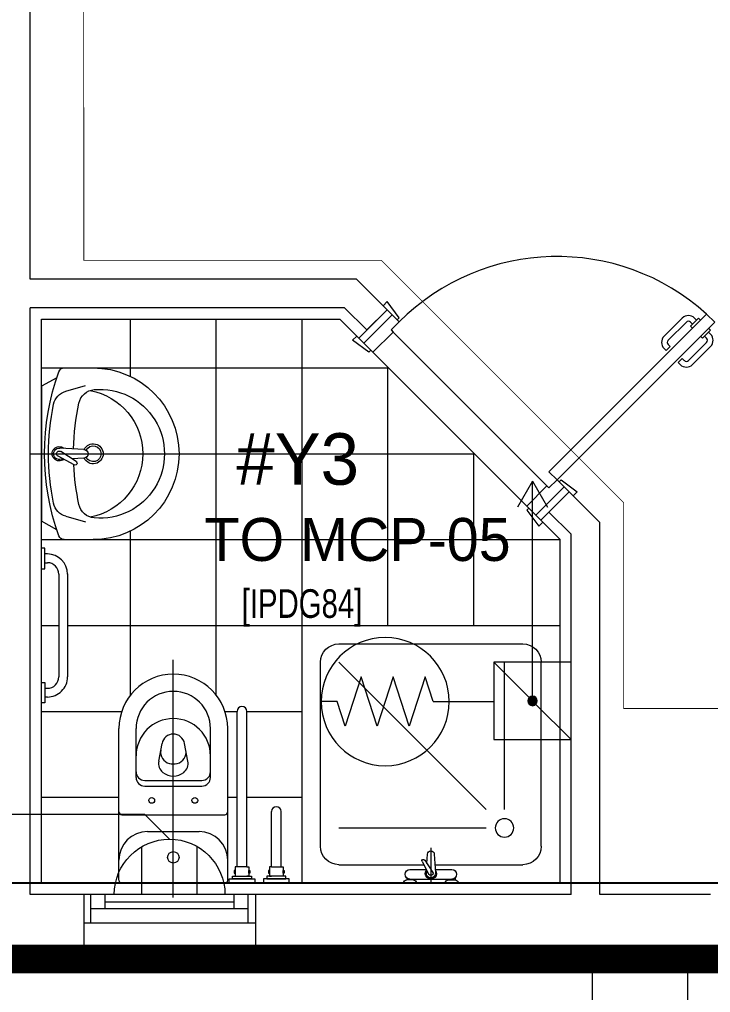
# Model space of a CAD drawing. Header units: metres. Extents: x 75097 to 220695, y -1557923 to -1361206.
# Drawn here: x 153414 to 155828, y -1441220 to -1437820 of the extents above; entities that cross this region are included whole.
import ezdxf

# ---------------------------------------------------------------- set-up
doc = ezdxf.new("R2010")
doc.units = ezdxf.units.M
doc.linetypes.add('DASHED2', pattern=[0.375, 0.25, -0.125])
doc.layers.get('0').update_dxf_attribs({"lineweight": 0})
for name, color, linetype, lineweight in [('A-100 - Copy$0$72_EGR_BASE_TEXT', 8, 'Continuous', 0), ('A-100 - Copy$0$Aluminum', 8, 'Continuous', 0), ('A-100 - Copy$0$car', 8, 'Continuous', 0), ('A-100 - Copy$0$Proj', 8, 'Continuous', 0), ('A-100 - Copy$0$SANIT', 8, 'Continuous', 0), ('A-100 - Copy$0$Tiles', 8, 'Continuous', 0), ('A-100 - Copy$0$Walls', 8, 'Continuous', 0), ('A-100 - Copy$0$Wooden Joinery', 8, 'Continuous', 0)]:
    doc.layers.add(name, color=color, linetype=linetype, lineweight=lineweight)
for name, color, linetype in [('A-100 - Copy$0$axes', 8, 'Continuous'), ('AMA-SO-POWER', 85, 'Continuous'), ('PD-VENT', 8, 'Continuous')]:
    doc.layers.add(name, color=color, linetype=linetype)
doc.layers.add('E-POWR', color=7, linetype='Continuous', lineweight=9, true_color=0x4e7e3e)
doc.layers.add('EXF', color=7, linetype='Continuous', lineweight=0, true_color=0x4e7e3e)
doc.styles.add('A-100 - Copy$0$X3G_ENTITY_2587EA', font='swisscl.ttf', dxfattribs={"height": 200})
doc.styles.add('Optima_5', font='', dxfattribs={"height": 3.001645})
doc.styles.get("Standard").update_dxf_attribs({"font": 'GOTHIC.TTF'})
doc.styles.get('Optima_5').set_extended_font_data('Optima')

# ---------------------------------------------------------------- blocks, each defined once
blk = doc.blocks.new('GI-041_dwg__U120-3902841-GI-041')
at = {"layer": 'E-POWR', "flags": 128}
blk.add_lwpolyline([(0.2354, 0.1613), (0.2354, 0.0786), (0.1145, 0.0786)], dxfattribs=at)
blk.add_lwpolyline([(-0.1145, 0), (0.1145, 0), (0.1145, 0.1572), (-0.1145, 0.1572)], close=True, dxfattribs=at)
blk = doc.blocks.new('WALL OUTLET')
at = {"layer": 'E-POWR', "extrusion": (9.94399e-05, 4.90741e-07, 1)}
blk.add_line((-193.4, 0, 0), (193.4, 0, 0), dxfattribs=at)
blk.add_line((-193.4, 0, 0), (193.4, 0, 0), dxfattribs=at)
at = {"layer": 'E-POWR', "extrusion": (9.94399e-05, 4.90741e-07, 1), "elevation": 0}
for points in [[(-96.7, 0), (-96.7, 167.5)], [(96.7, 0), (96.7, 167.5)]]:
    blk.add_lwpolyline(points, dxfattribs=at)
at = {"layer": 'E-POWR', "extrusion": (9.94399e-05, 4.90741e-07, 1)}
blk.add_arc((0, 0, 0), 193.4, 359.9963, 179.9963, dxfattribs=at)
blk = doc.blocks.new('E-WATER HEATER SKT')
at = {"layer": 'E-POWR'}
h = blk.add_hatch(color=256, dxfattribs=at)
h.dxf.hatch_style = 1
h.paths.add_polyline_path([(-0.4153, 0.0019, 1), (-0.4426, 0.0019, 1)])
for p, q in [((-0.5415, -0.1106), (-0.5415, 0.1144)), ((-0.5415, 0.1144), (-0.3165, 0.1144))]:
    blk.add_line(p, q, dxfattribs=at)
blk.add_lwpolyline([(-0.5415, 0.1144), (-0.3165, 0.1144), (-0.3165, -0.1106), (-0.5415, -0.1106)], close=True, dxfattribs=at)
for points in [[(-0.4208, 0.01), (-0.3165, 0.1144)], [(-0.1398, 0), (-0.1165, 0.0717), (-0.0932, 0)], [(-0.1398, 0), (-0.1165, 0.0717), (-0.0699, -0.0717), (-0.0233, 0.0717), (0.0233, -0.0717), (0.0699, 0.0717), (0.1165, -0.0717), (0.1398, 0), (0.1865, 0)], [(-0.0466, 0), (-0.0233, 0.0717), (0, 0)], [(0.0466, 0), (0.0699, 0.0717), (0.0932, 0)], [(-0.1398, 0), (-0.3165, 0)], [(-0.0932, 0), (-0.0699, -0.0717), (-0.0466, 0)], [(0, 0), (0.0233, -0.0717), (0.0466, 0)], [(0.0932, 0), (0.1165, -0.0717), (0.1398, 0)], [(-0.5415, -0.1106), (-0.4371, -0.0063)]]:
    blk.add_lwpolyline(points, dxfattribs=at)
for centre, radius in [((0, 0), 0.1865), ((-0.429, 0.0019), 0.0137)]:
    blk.add_circle(centre, radius, dxfattribs=at)
blk = doc.blocks.new('arrow')
at = {"layer": 'E-POWR'}
for points in [[(140757.7, -1398284.6), (140667.3, -1398232.4)], [(139990, -1398284.6), (140757.7, -1398284.6), (140757.7, -1398284.6)], [(140757.7, -1398284.6), (140667.3, -1398336.8)]]:
    blk.add_lwpolyline(points, dxfattribs=at)
blk = doc.blocks.new('A-100 - Copy$0$lav-manta 60')
at = {"layer": 'A-100 - Copy$0$SANIT'}
for p, q in [((0, 0.04), (0, -0.56)), ((-0.2658, -0.0529), (-0.2358, 0)), ((-0.2358, 0), (0.2358, 0)), ((0.2658, -0.0529), (0.2358, 0)), ((-0.015, -0.1473), (-0.0199, -0.064)), ((0.0274, -0.121), (-0.0078, -0.0673)), ((0.0389, -0.1142), (0.0087, -0.0575)), ((0.0191, -0.077), (0.0199, -0.064)), ((-0.3, -0.0789), (-0.3, -0.18)), ((-0.2185, -0.0841), (-0.2383, -0.1537)), ((0.2185, -0.0841), (0.2383, -0.1537)), ((0.3, -0.0789), (0.3, -0.18)), ((0.015, -0.1473), (0.0174, -0.1057))]:
    blk.add_line(p, q, dxfattribs=at)
for centre, radius, start, end in [((0, -0.8557), 0.8457, 70.1771, 109.8229), ((0, -0.8696), 0.8457, 78.1914, 101.8086), ((-0.28, -0.0789), 0.02, 109.8229, 180), ((-0.1608, -0.1006), 0.06, 101.8086, 164.0794), ((0, -0.0617), 0.025, 320.7474, 220.368), ((0, -0.0617), 0.02, 353.2671, 186.682), ((0, -0.0617), 0.00966, 25.4127, 215.9577), ((0.1608, -0.1006), 0.06, 15.9206, 78.1914), ((0.28, -0.0789), 0.02, 0, 70.1771), ((-0.1645, -0.189), 0.06, 102.0883, 174.8142), ((0, -0.9572), 0.8457, 91.1572, 102.0883), ((0, -0.9572), 0.8457, 88.5486, 88.844), ((0.0332, -0.1176), 0.00666, 210.6852, 30.6852), ((0, -0.9572), 0.8457, 77.9117, 87.4274), ((0.1645, -0.189), 0.06, 5.1858, 77.9117), ((0, -0.1282), 0.2252, 190.6097, 349.3903), ((0, -0.18), 0.035, 115.3106, 64.6894), ((0, -0.18), 0.0275, 117.1496, 62.8504), ((0, -0.1473), 0.015, 180, 0), ((0, -0.18), 0.3, 180, 0), ((0, -0.2039), 0.2252, 174.8142, 5.1858)]:
    blk.add_arc(centre, radius, start, end, dxfattribs=at)
blk = doc.blocks.new('A-100 - Copy$0$WC manta')
at = {"layer": 'A-100 - Copy$0$SANIT'}
for p, q in [((-0.13, 0.18), (-0.13, -0.18)), ((-0.12, 0.19), (0.41, 0.19)), ((0.109, 0.18), (0.109, -0.18)), ((0.239, 0.13), (0.41, 0.13)), ((0.05, 0.09), (0.05, -0.09)), ((0.209, 0.1), (0.209, -0.1)), ((0.229, 0.1), (0.229, -0.1)), ((0.2955, 0.051), (0.3581, 0.0393)), ((-0.18, 0), (0.65, 0)), ((0.2955, -0.051), (0.3581, -0.0393)), ((0.239, -0.13), (0.41, -0.13)), ((-0.12, -0.19), (0.41, -0.19))]:
    blk.add_line(p, q, dxfattribs=at)
for centre, radius in [((0.159, 0.0752), 0.01), ((-0.04, 0), 0.02), ((0.159, -0.0753), 0.01)]:
    blk.add_circle(centre, radius, dxfattribs=at)
for centre, radius, start, end in [((-0.12, 0.18), 0.01, 90, 180), ((-0.05, 0.09), 0.1, 0, 90), ((0.119, 0.18), 0.01, 90, 180), ((0.41, 0), 0.19, 270, 90), ((0.239, 0.1), 0.03, 90, 180), ((0.259, 0.1), 0.03, 90, 180), ((0.3147, 0), 0.13, 270, 90), ((0.41, 0), 0.13, 270, 90), ((0.3029, 0), 0.0588, 141.525, 218.475), ((0.2882, 0.0117), 0.04, 79.4289, 141.525), ((0.3271, 0.0044), 0.04, 79.4289, 166.4176), ((0.3507, 0), 0.04, 280.5711, 79.4289), ((0.3454, 0), 0.0588, 166.4176, 193.5824), ((0.3271, -0.0044), 0.04, 193.5824, 280.5711), ((0.2882, -0.0117), 0.04, 218.475, 280.5711), ((-0.05, -0.09), 0.1, 270, 0), ((0.239, -0.1), 0.03, 180, 270), ((0.259, -0.1), 0.03, 180, 270), ((-0.12, -0.18), 0.01, 180, 270), ((0.119, -0.18), 0.01, 180, 270)]:
    blk.add_arc(centre, radius, start, end, dxfattribs=at)
blk = doc.blocks.new('A-100 - Copy$0$A$C5B88081F')
at = {"layer": 'A-100 - Copy$0$car'}
for p, q in [((91.9, -7.1), (629.3, -544.5)), ((558.6, -615.2), (21.2, -77.8))]:
    blk.add_line(p, q, dxfattribs=at)
at = {"layer": 'A-100 - Copy$0$Wooden Joinery'}
for p, q in [((1102.4, 41.7), (1038.7, -21.9)), ((1158.9, 41.7), (1130.6, 13.4)), ((1151.9, 34.6), (1144.8, 41.7)), ((1166, 34.6), (1158.9, 41.7)), ((1116.5, 27.6), (1052.9, -36.1)), ((1137.7, 20.5), (1130.6, 27.6)), ((1137.7, 6.3), (1130.6, 13.4)), ((1194.3, 6.3), (1201.4, -0.7)), ((1166, -21.9), (1173.1, -29)), ((1201.4, -0.7), (1173.1, -29)), ((1180.1, -21.9), (1187.2, -29)), ((1194.3, -7.8), (1201.4, -14.9)), ((1045.8, -71.4), (1038.7, -64.4)), ((1059.9, -57.3), (1045.8, -71.4)), ((1059.9, -57.3), (1052.9, -50.2)), ((1187.2, -43.2), (1123.6, -106.8)), ((1201.4, -57.3), (1137.7, -120.9)), ((1102.4, -99.7), (1088.2, -113.9)), ((1102.4, -99.7), (1109.4, -106.8)), ((1088.2, -113.9), (1095.3, -120.9))]:
    blk.add_line(p, q, dxfattribs=at)
for points in [[(88.4, 53), (-10.6, -46), (-28.3, -28.3), (70.7, 70.7), (88.4, 53)], [(88.4, 53), (113.1, 28.3), (84.9, 0), (91.9, -7.1), (21.2, -77.8), (-10.6, -46), (88.4, 53)], [(689.4, -548), (664.7, -523.3), (636.4, -551.5), (629.3, -544.5), (558.6, -615.2), (590.4, -647), (689.4, -548)], [(689.4, -548), (590.4, -647), (608.1, -664.7), (707.1, -565.7), (689.4, -548)]]:
    blk.add_lwpolyline(points, dxfattribs=at)
for points in [[(106.1, 35.4), (113.1, 42.4), (70.7, 99), (56.6, 84.9)], [(636.4, -495), (1187.2, 55.8), (1215.5, 27.6), (664.7, -523.3)], [(14.1, -70.7), (7.1, -77.8), (-49.5, -35.4), (-35.4, -21.2)], [(671.8, -530.3), (678.8, -523.3), (735.4, -565.7), (721.2, -579.8)], [(565.7, -622.3), (558.6, -629.3), (601, -685.9), (615.2, -671.8)]]:
    blk.add_lwpolyline(points, close=True, dxfattribs=at)
for centre, radius, start, end in [((664.7, -523.3), 780, 47.9395, 135), ((1123.6, 20.5), 30, 45, 135), ((1123.6, 20.5), 10, 45, 135), ((1059.9, -43.2), 30, 135, 225), ((1180.1, -36.1), 10, 315, 45), ((1180.1, -36.1), 30, 315, 45), ((1059.9, -43.2), 10, 135, 225), ((1116.5, -99.7), 30, 225, 315), ((1116.5, -99.7), 10, 225, 315)]:
    blk.add_arc(centre, radius, start, end, dxfattribs=at)
blk = doc.blocks.new('A-100 - Copy$0$SHOWER TRAY 80x80')
at = {"layer": 'A-100 - Copy$0$SANIT'}
for p, q in [((0, 0), (0, 0.8)), ((0.8, 0.8), (0, 0.8)), ((0.8, 0), (0.8, 0.8)), ((0.1143, 0.7429), (0.6857, 0.7429)), ((0.0571, 0.4124), (0.0571, 0.6857)), ((0.7429, 0.1143), (0.7429, 0.6857)), ((0.2286, 0.6286), (0.6857, 0.6286)), ((0.1714, 0.1143), (0.1714, 0.5714)), ((0.2286, 0.5714), (0.6857, 0.1143)), ((0.01, 0.455), (0.01, 0.475)), ((0.0163, 0.475), (0.01, 0.475)), ((0.0125, 0.455), (0.01, 0.455)), ((0.0125, 0.335), (0.0125, 0.465)), ((0.0425, 0.4133), (0.0425, 0.465)), ((0.11, 0.4), (0, 0.4)), ((0.0667, 0.3728), (0.0271, 0.3939)), ((0.0895, 0.4105), (0.0316, 0.4139)), ((0.0715, 0.3808), (0.0334, 0.4058)), ((0.0407, 0.3866), (0.0316, 0.3861)), ((0.0425, 0.335), (0.0425, 0.3857)), ((0.0571, 0.1143), (0.0571, 0.3779)), ((0.0608, 0.3878), (0.0895, 0.3895)), ((0.01, 0.345), (0.01, 0.325)), ((0.0125, 0.345), (0.01, 0.345)), ((0.0163, 0.325), (0.01, 0.325)), ((0.1143, 0.0571), (0.6857, 0.0571)), ((0, 0), (0.8, 0))]:
    blk.add_line(p, q, dxfattribs=at)
blk.add_circle((0.1714, 0.6286), 0.0286, dxfattribs=at)
for centre, radius, start, end in [((0.1143, 0.6857), 0.0571, 90, 180), ((0.6857, 0.6857), 0.0571, 360, 90), ((0, 0.475), 0.01, 0, 90), ((0, 0.455), 0.01, 270, 0), ((0.0275, 0.465), 0.015, 0, 180), ((0.03, 0.4), 0.0175, 49.632, 309.2526), ((0.03, 0.4), 0.014, 83.2671, 276.7329), ((0.03, 0.4), 0.00676, 54.0423, 244.5873), ((0.0895, 0.4), 0.0105, 270, 90), ((0.0691, 0.3768), 0.00467, 239.3148, 59.3148), ((0, 0.345), 0.01, 0, 90), ((0.0275, 0.335), 0.015, 180, 0), ((0, 0.325), 0.01, 270, 0), ((0.1143, 0.1143), 0.0571, 180, 270), ((0.6857, 0.1143), 0.0571, 270, 360)]:
    blk.add_arc(centre, radius, start, end, dxfattribs=at)
blk = doc.blocks.new('A-100 - Copy')
at = {"layer": 'A-100 - Copy$0$Aluminum'}
for p, q in [((154238.3, -1440877.7, -2.4), (153638.3, -1440877.7, -2.4)), ((153663.3, -1440977.7, -2.4), (153663.3, -1440877.7, -2.4)), ((153713.3, -1440927.7, -2.4), (153713.3, -1440877.7, -2.4)), ((153713.3, -1440902.7, -2.4), (154163.3, -1440902.7, -2.4)), ((154163.3, -1440927.7, -2.4), (154163.3, -1440877.7, -2.4)), ((154213.3, -1440977.7, -2.4), (154213.3, -1440877.7, -2.4)), ((154213.3, -1440927.7, -2.4), (153663.3, -1440927.7, -2.4)), ((154238.3, -1440977.7, -2.4), (153638.3, -1440977.7, -2.4))]:
    blk.add_line(p, q, dxfattribs=at)
at = {"layer": 'A-100 - Copy$0$axes'}
blk.add_line((178675.3, -1440837.7, 2.4), (83612.8, -1440837.7, 2.4), dxfattribs=at)
at = {"layer": 'A-100 - Copy$0$Proj'}
blk.add_line((153638.3, -1441102.7, 0), (154238.3, -1441102.7, 0), dxfattribs=at)
at = {"layer": 'A-100 - Copy$0$SANIT'}
for p, q in [((153502.9, -1439667.1, 0), (153491.2, -1439667.1, 0)), ((153502.9, -1439739.1, 0), (153502.9, -1439667.1, 0)), ((153511.2, -1439687.8, 0), (153502.9, -1439687.8, 0)), ((153491.2, -1439739.1, 0), (153502.9, -1439739.1, 0)), ((153502.9, -1439718.4, 0), (153511.2, -1439718.4, 0)), ((153551.2, -1439757.8, 0), (153551.2, -1440117.3, 0)), ((153581.8, -1439757.6, 0), (153581.8, -1440117.4, 0)), ((153491.2, -1440136.3, 0), (153502.9, -1440136.3, 0)), ((153502.9, -1440136.3, 0), (153502.9, -1440208.3, 0)), ((153502.9, -1440157, 0), (153511.2, -1440157, 0)), ((153511.2, -1440187.6, 0), (153502.9, -1440187.6, 0)), ((153502.9, -1440208.3, 0), (153491.2, -1440208.3, 0)), ((154174.2, -1440780.7, 0), (154174.2, -1440237.7, 0)), ((154208.2, -1440780.7, 0), (154208.2, -1440237.7, 0)), ((154294.2, -1440780.7, 0), (154294.2, -1440587.7, 0)), ((154328.2, -1440780.7, 0), (154328.2, -1440587.7, 0)), ((154163.9, -1440793.7, 0), (154163.9, -1440802.5, 0)), ((154166.9, -1440793.7, 0), (154163.9, -1440793.7, 0)), ((154163.9, -1440802.5, 0), (154166.9, -1440802.5, 0)), ((154174.2, -1440780.7, 0), (154166.9, -1440780.7, 0)), ((154166.9, -1440780.7, 0), (154166.9, -1440813.5, 0)), ((154166.9, -1440802.5, 0), (154166.9, -1440793.7, 0)), ((154208.2, -1440780.7, 0), (154174.2, -1440780.7, 0)), ((154208.2, -1440780.7, 0), (154215.6, -1440780.7, 0)), ((154215.6, -1440780.7, 0), (154215.6, -1440813.5, 0)), ((154215.6, -1440793.7, 0), (154218.6, -1440793.7, 0)), ((154215.6, -1440802.5, 0), (154215.6, -1440793.7, 0)), ((154218.6, -1440802.5, 0), (154215.6, -1440802.5, 0)), ((154218.6, -1440793.7, 0), (154218.6, -1440802.5, 0)), ((154286.9, -1440793.7, 0), (154283.9, -1440793.7, 0)), ((154283.9, -1440793.7, 0), (154283.9, -1440802.5, 0)), ((154283.9, -1440802.5, 0), (154286.9, -1440802.5, 0)), ((154294.2, -1440780.7, 0), (154286.9, -1440780.7, 0)), ((154286.9, -1440780.7, 0), (154286.9, -1440813.5, 0)), ((154286.9, -1440802.5, 0), (154286.9, -1440793.7, 0)), ((154294.2, -1440780.7, 0), (154328.2, -1440780.7, 0)), ((154328.2, -1440780.7, 0), (154335.6, -1440780.7, 0)), ((154335.6, -1440780.7, 0), (154335.6, -1440813.5, 0)), ((154335.6, -1440793.7, 0), (154338.6, -1440793.7, 0)), ((154335.6, -1440802.5, 0), (154335.6, -1440793.7, 0)), ((154338.6, -1440802.5, 0), (154335.6, -1440802.5, 0)), ((154338.6, -1440793.7, 0), (154338.6, -1440802.5, 0)), ((154146.2, -1440837.7, 0), (154146.2, -1440822.7, 0)), ((154146.2, -1440822.7, 0), (154236.2, -1440822.7, 0)), ((154157.9, -1440822.7, 0), (154157.9, -1440813.5, 0)), ((154157.9, -1440813.5, 0), (154224.6, -1440813.5, 0)), ((154224.6, -1440822.7, 0), (154157.9, -1440822.7, 0)), ((154166.9, -1440813.5, 0), (154174.2, -1440813.5, 0)), ((154215.6, -1440813.5, 0), (154208.2, -1440813.5, 0)), ((154224.6, -1440813.5, 0), (154224.6, -1440822.7, 0)), ((154236.2, -1440822.7, 0), (154236.2, -1440837.7, 0)), ((154266.2, -1440822.7, 0), (154266.2, -1440837.7, 0)), ((154356.2, -1440822.7, 0), (154266.2, -1440822.7, 0)), ((154344.6, -1440813.5, 0), (154277.9, -1440813.5, 0)), ((154277.9, -1440813.5, 0), (154277.9, -1440822.7, 0)), ((154277.9, -1440822.7, 0), (154344.6, -1440822.7, 0)), ((154286.9, -1440813.5, 0), (154294.2, -1440813.5, 0)), ((154335.6, -1440813.5, 0), (154328.2, -1440813.5, 0)), ((154344.6, -1440822.7, 0), (154344.6, -1440813.5, 0)), ((154356.2, -1440837.7, 0), (154356.2, -1440822.7, 0))]:
    blk.add_line(p, q, dxfattribs=at)
for centre, radius, start, end in [((153511.2, -1439758.4, 0), 70.6, 359.9995, 89.9995), ((153511.2, -1439758.4, 0), 40, 359.9995, 89.9995), ((153511.2, -1440117, 0), 40, 270.0005, 0.0005), ((153511.2, -1440117, 0), 70.6, 270.0005, 0.0005), ((154191.2, -1440237.7, 0), 17, 0.0001, 180.0001), ((154311.2, -1440587.7, 0), 17, 359.9999, 179.9999)]:
    blk.add_arc(centre, radius, start, end, dxfattribs=at)
at = {"layer": 'A-100 - Copy$0$Tiles'}
for p, q in [((153801.2, -1439067.3, 0), (153801.2, -1438867.7, 0)), ((154101.2, -1440181.1, 0), (154101.2, -1438867.7, 0)), ((154401.2, -1439937.7, 0), (154401.2, -1438867.7, 0)), ((153491.2, -1439037.7, 0), (153570.2, -1439037.7, 0)), ((153671.2, -1439037.7, 0), (154703.2, -1439037.7, 0)), ((154701.2, -1439937.7, 0), (154701.2, -1439035.7, 0)), ((153971.2, -1439337.7, 0), (155003.2, -1439337.7, 0)), ((155001.2, -1439937.7, 0), (155001.2, -1439335.7, 0)), ((153801.2, -1440181.1, 0), (153801.2, -1439608.1, 0)), ((153491.2, -1439637.7, 0), (153570.2, -1439637.7, 0)), ((153671.2, -1439637.7, 0), (155301.2, -1439637.7, 0)), ((153491.2, -1439937.7, 0), (153551.2, -1439937.7, 0)), ((153581.8, -1439937.7, 0), (154401.2, -1439937.7, 0)), ((153491.2, -1440237.7, 0), (153771, -1440237.7, 0)), ((154131.5, -1440237.7, 0), (154174.2, -1440237.7, 0)), ((154208.2, -1440237.7, 0), (154401.2, -1440237.7, 0)), ((153491.2, -1440537.7, 0), (153761.2, -1440537.7, 0)), ((154141.2, -1440537.7, 0), (154174.2, -1440537.7, 0)), ((154208.2, -1440537.7, 0), (154401.2, -1440537.7, 0))]:
    blk.add_line(p, q, dxfattribs=at)
at = {"layer": 'A-100 - Copy$0$Tiles', "elevation": 0}
blk.add_lwpolyline([(155235.4, -1439569.9), (155301.2, -1439635.7), (155301.2, -1440837.7), (153491.2, -1440837.7), (153491.2, -1438867.7), (154533.2, -1438867.7), (154599, -1438933.5)], dxfattribs=at)
at = {"layer": 'A-100 - Copy$0$Walls'}
for p, q in [((153451.2, -1438727.7, 0), (153451.2, -1434989.8, 0)), ((154591.2, -1438727.7, 0), (153451.2, -1438727.7, 0)), ((154591.2, -1438727.7, 0), (154698, -1438834.5, 0)), ((153451.2, -1440877.7, 0), (153451.2, -1438827.7, 0)), ((154549.8, -1438827.7, 0), (153451.2, -1438827.7, 0)), ((154549.8, -1438827.7, 0), (154627.3, -1438905.2, 0)), ((154698, -1438834.5, 0), (154627.3, -1438905.2, 0)), ((155334.4, -1439470.9, 0), (155263.7, -1439541.6, 0)), ((155334.4, -1439470.9, 0), (155441.2, -1439577.7, 0)), ((155263.7, -1439541.6, 0), (155341.2, -1439619.1, 0)), ((155441.2, -1440877.7, 0), (155441.2, -1439577.7, 0)), ((155341.2, -1440877.7, 0), (155341.2, -1439619.1, 0)), ((153638.3, -1440877.7, 0), (153451.2, -1440877.7, 0)), ((153638.3, -1440877.7, 0), (153638.3, -1441102.7, 0)), ((155341.2, -1440877.7, 0), (154238.3, -1440877.7, 0)), ((154238.3, -1440877.7, 0), (154238.3, -1441102.7, 0)), ((155828.3, -1440877.7, 0), (155441.2, -1440877.7, 0)), ((153638.3, -1441102.7, 0), (153088.3, -1441102.7, 0)), ((155828.3, -1441102.7, 0), (154238.3, -1441102.7, 0))]:
    blk.add_line(p, q, dxfattribs=at)
at = {"layer": 'A-100 - Copy$0$SANIT'}
for name, p, xscale, yscale, zscale, rotation in [('A-100 - Copy$0$lav-manta 60', (153491.2, -1439337.7, 0), -1000.000000000226, 1000.000000000226, 1000.000000000223, 90), ('A-100 - Copy$0$SHOWER TRAY 80x80', (154401.2, -1440837.7, 0), -1125.00003893818, 1125.00003893818, 1125.00003893818, 270), ('A-100 - Copy$0$WC manta', (153951.2, -1440707.7, 0), 1000.000000000003, 1000.000000000003, 1000.000000000003, 90)]:
    blk.add_blockref(name, p, dxfattribs=dict(at, xscale=xscale, yscale=yscale, zscale=zscale, rotation=rotation))
at = {"layer": 'A-100 - Copy$0$Wooden Joinery'}
blk.add_blockref('A-100 - Copy$0$A$C5B88081F', (154627.3, -1438905.2, 0), dxfattribs=at)
at = {"layer": 'A-100 - Copy$0$72_EGR_BASE_TEXT', "insert": (154400.9, -1439811, 0), "char_height": 100, "attachment_point": 2, "style": 'A-100 - Copy$0$X3G_ENTITY_2587EA'}
blk.add_mtext('[IPDG84]', dxfattribs=at)

msp = doc.modelspace()

# ---------------------------------------------------------------- linework, layer by layer
at = {"layer": 'E-POWR', "const_width": 3}
msp.add_lwpolyline([(158951.6, -1434162.8), (158951.6, -1435898.9), (158951.6, -1436486.4), (158934.3, -1438111.1), (158951.6, -1438724.9), (158934.3, -1440227.4), (155524.9, -1440227.4), (155524.9, -1439508.6), (154678, -1438661.7), (153638.4, -1438661.7), (153638.1, -1437266), (153638.1, -1433418.1), (154963.2, -1433418.1)], dxfattribs=at)
at = {"layer": 'E-POWR', "color": 240, "linetype": 'DASHED2', "ltscale": 500, "true_color": 0xf10e52, "const_width": 100, "elevation": 0}
msp.add_lwpolyline([(115125.3, -1447867.7), (115125.3, -1441102.7), (159446.3, -1441102.7)], dxfattribs=at)
at = {"layer": 'EXF', "color": 85}
msp.add_lwpolyline([(120345.3, -1440684.3), (120345.3, -1440684.3), (120445.4, -1440599.8), (121409.1, -1440599.8), (121496.3, -1440686.9), (121583.5, -1440599.8), (131101.1, -1440597.1), (131188.2, -1440684.3), (131275.4, -1440597.1), (132264, -1440597.1), (132351.2, -1440684.3), (132438.3, -1440597.1), (141902.8, -1440597.1), (141990, -1440684.3), (142077.1, -1440607.1), (143052.1, -1440607.1), (143139.3, -1440694.3), (143226.4, -1440607.1), (152702.1, -1440597.1), (152789.3, -1440684.3), (152876.4, -1440597.1), (153851.1, -1440597.1), (153938.3, -1440684.3), (153938.3, -1440684.3)], dxfattribs=at)

# ---------------------------------------------------------------- block references
at = {"color": 85, "xscale": 2127.341102341351, "yscale": 2127.341102341351, "zscale": 2127.341102341351, "rotation": 269.9999999997816}
msp.add_blockref('GI-041_dwg__U120-3902841-GI-041', (155414.3, -1441346.3, 0), dxfattribs=at)
at = {"layer": 'AMA-SO-POWER', "color": 85, "xscale": -1200, "yscale": 1200, "zscale": 1200, "rotation": 359.9999534452681}
msp.add_blockref('E-WATER HEATER SKT', (154691.5, -1440203.6, 0), dxfattribs=at)
at = {"layer": 'E-POWR', "color": 85, "rotation": 89.99999999999754}
msp.add_blockref('arrow', (-1243078.4, -1580191.4, 0), dxfattribs=at)
at = {"layer": 'PD-VENT', "color": 85, "xscale": -1, "rotation": 359.9816343017128}
msp.add_blockref('WALL OUTLET', (153938.3, -1440877.7, -2.4), dxfattribs=at)

# ---------------------------------------------------------------- texts
at = {"layer": 'E-POWR'}
msp.add_text('TO MCP-05', height=150, dxfattribs=at).set_placement((154060, -1439712.1, -1.8))
at = {"layer": 'E-POWR', "insert": (154171.5, -1439265.8), "char_height": 180.1, "width": 3.637978807091713e-12, "attachment_point": 1, "rotation": 360, "line_spacing_factor": 1.047943, "style": 'Optima_5'}
msp.add_mtext('#Y3', dxfattribs=at)

# ---------------------------------------------------------------- next in the draw order: block references
msp.add_blockref('A-100 - Copy', (0, 0))

doc.saveas('drawing.dxf')
